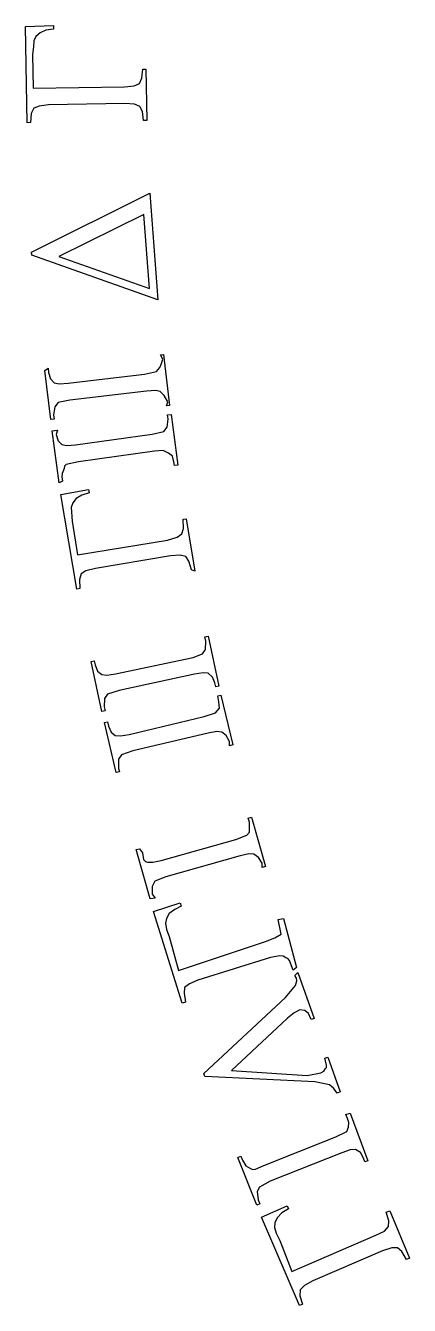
# Model space of a CAD drawing. Extents: x 0 to 660, y 0 to 661.
# Drawn here: x 0 to 40.5, y 195.2 to 330.1 of the extents above; entities that cross this region are included whole.
import ezdxf

# ---------------------------------------------------------------- set-up
doc = ezdxf.new("R2010")
doc.units = 0

msp = doc.modelspace()

# ---------------------------------------------------------------- linework, layer by layer
at = {"layer": 'Layer 1'}
for p, q in [((0.049477, 329.997), (2.9972, 330.091)), ((0.213518, 319.84), (0.049477, 329.997)), ((1.57691, 329.324), (1.142535, 328.93425)), ((2.20037, 329.6015), (1.57691, 329.324)), ((3.00302, 329.729), (2.20037, 329.6015)), ((2.9972, 330.091), (3.00302, 329.729)), ((3.00302, 329.729), (3.00302, 329.729)), ((0.884632, 327.861375), (0.786076, 327.032)), ((0.906991, 328.471), (0.884632, 327.861375)), ((1.142535, 328.93425), (0.906991, 328.471)), ((0.786076, 327.032), (0.843226, 323.498)), ((12.297162, 324.53575), (12.3933, 325.49)), ((12.3933, 325.49), (12.7373, 325.495)), ((12.7373, 325.495), (12.8251, 320.082)), ((10.4693, 323.654), (11.486512, 323.7505)), ((11.486512, 323.7505), (12.0454, 324)), ((12.0454, 324), (12.297162, 324.53575)), ((0.843226, 323.498), (10.4693, 323.654)), ((0.905403, 321.387), (0.653785, 320.80975)), ((1.464235, 321.607875), (0.905403, 321.387)), ((2.48126, 321.738), (1.464235, 321.607875)), ((10.4984, 321.868), (2.48126, 321.738)), ((11.518137, 321.8035), (10.4984, 321.868)), ((12.0848, 321.568), (11.518137, 321.8035)), ((12.381588, 321.0355), (12.0848, 321.568)), ((0.557741, 319.883), (0.213518, 319.84)), ((0.653785, 320.80975), (0.557741, 319.883)), ((12.4809, 320.077), (12.381588, 321.0355)), ((12.8251, 320.082), (12.4809, 320.077)), ((0.674157, 306.199), (13.1498, 312.434)), ((13.1498, 312.434), (13.9784, 301.189)), ((12.524, 310.195), (3.56049, 305.759)), ((13.0987, 302.374), (12.524, 310.195)), ((12.524, 310.195), (12.524, 310.195)), ((0.697441, 305.884), (0.674157, 306.199)), ((13.9784, 301.189), (0.697441, 305.884)), ((3.56049, 305.759), (13.0987, 302.374)), ((13.9784, 301.189), (13.9784, 301.189)), ((14.1875, 294.053), (14.385687, 294.48125)), ((14.2563, 295.372), (14.5978, 295.413)), ((14.5097, 294.92), (14.2563, 295.372)), ((14.385687, 294.48125), (14.5097, 294.92)), ((14.5978, 295.413), (15.2331, 290.046)), ((2.07221, 293.731), (2.41406, 293.971)), ((2.70721, 288.564), (2.07221, 293.731)), ((2.41406, 293.971), (2.4675, 293.519)), ((2.4675, 293.519), (2.659191, 292.869125)), ((2.4675, 293.519), (2.4675, 293.519)), ((2.659191, 292.869125), (3.05249, 292.454)), ((4.54024, 292.392), (12.5942, 293.349)), ((12.5942, 293.349), (13.8361, 293.618)), ((13.8361, 293.618), (14.1875, 294.053)), ((3.05249, 292.454), (3.58116, 292.340875)), ((3.58116, 292.340875), (4.54024, 292.392)), ((12.804, 291.576), (4.71222, 290.618)), ((13.781525, 291.629375), (12.804, 291.576)), ((14.2528, 291.523), (13.781525, 291.629375)), ((14.67135, 291.10525), (14.2528, 291.523)), ((3.47001, 290.349), (3.11785, 289.924)), ((4.71222, 290.618), (3.47001, 290.349)), ((15.0389, 290.449), (14.67135, 291.10525)), ((14.8913, 290.006), (15.0389, 290.449)), ((15.2331, 290.046), (14.8913, 290.006)), ((3.11785, 289.924), (2.99667, 289.048)), ((2.99667, 289.048), (3.04905, 288.604)), ((15.0116, 289.069), (15.412, 289.116)), ((15.0741, 288.618), (15.0116, 289.069)), ((15.412, 289.116), (16.0946, 283.763)), ((3.04905, 288.604), (2.70721, 288.564)), ((2.85882, 287.384), (3.42106, 287.432)), ((3.60097, 281.891), (2.85882, 287.384)), ((3.42106, 287.432), (3.26231, 286.98)), ((14.6267, 287.307), (14.9693, 287.748)), ((14.9693, 287.748), (15.0741, 288.618)), ((3.26231, 286.98), (3.466829, 286.334375)), ((3.26231, 286.98), (3.26231, 286.98)), ((3.466829, 286.334375), (3.8682, 285.928)), ((5.31918, 285.894), (13.3903, 287.013)), ((13.3903, 287.013), (14.6267, 287.307)), ((3.8682, 285.928), (4.39446, 285.824375)), ((4.39446, 285.824375), (5.31918, 285.894)), ((13.6355, 285.244), (5.63826, 284.125)), ((14.564463, 285.28975), (13.6355, 285.244)), ((15.1209, 285.01), (14.564463, 285.28975)), ((15.526238, 284.715625), (15.1209, 285.01)), ((15.6924, 284.11), (15.526238, 284.715625)), ((4.1222, 283.399), (3.893041, 282.876375)), ((4.150481, 283.661625), (4.1222, 283.399)), ((4.32778, 283.832), (4.150481, 283.661625)), ((5.63826, 284.125), (4.32778, 283.832)), ((15.7538, 283.716), (15.6924, 284.11)), ((16.0946, 283.763), (15.7538, 283.716)), ((3.94176, 282.078), (3.60097, 281.891)), ((3.893041, 282.876375), (3.88037, 282.521)), ((3.88037, 282.521), (3.94176, 282.078)), ((3.77639, 280.676), (6.67728, 281.207)), ((5.43983, 270.693), (3.77639, 280.676)), ((5.961916, 280.60375), (5.38665, 280.237)), ((6.73681, 280.849), (5.961916, 280.60375)), ((6.67728, 281.207), (6.73681, 280.849)), ((6.73681, 280.849), (6.73681, 280.849)), ((5.014938, 279.787375), (4.8506, 279.295)), ((4.8506, 279.295), (4.94453, 277.853)), ((5.38665, 280.237), (5.014938, 279.787375)), ((16.6521, 278.05), (16.9915, 278.107)), ((16.698587, 277.083625), (16.6521, 278.05)), ((16.9915, 278.107), (17.8816, 272.593)), ((4.94453, 277.853), (5.52555, 274.302)), ((16.529, 276.526), (16.698587, 277.083625)), ((5.52555, 274.302), (15.022, 275.84)), ((15.022, 275.84), (16.013512, 276.18225)), ((16.013512, 276.18225), (16.529, 276.526)), ((15.3157, 274.188), (7.40647, 272.869)), ((16.347963, 274.27475), (15.3157, 274.188)), ((16.9288, 274.126), (16.347963, 274.27475)), ((17.274075, 273.63925), (16.9288, 274.126)), ((6.415311, 272.621625), (5.9002, 272.288)), ((7.40647, 272.869), (6.415311, 272.621625)), ((17.5421, 272.71), (17.274075, 273.63925)), ((17.8816, 272.593), (17.5421, 272.71)), ((5.9002, 272.288), (5.731729, 271.715875)), ((5.731729, 271.715875), (5.77955, 270.75)), ((5.77955, 270.75), (5.43983, 270.693)), ((18.9494, 265.66), (19.2857, 265.733)), ((19.0457, 265.214), (18.9494, 265.66)), ((19.0061, 264.34), (19.0457, 265.214)), ((19.2857, 265.733), (20.4269, 260.45)), ((6.95695, 263.07), (7.29349, 263.142)), ((8.09783, 257.787), (6.95695, 263.07)), ((7.29349, 263.142), (7.38954, 262.697)), ((9.52208, 261.768), (17.7032, 263.488)), ((17.7032, 263.488), (18.6976, 263.874)), ((18.6976, 263.874), (19.0061, 264.34)), ((7.38954, 262.697), (7.641917, 262.037125)), ((7.38954, 262.697), (7.38954, 262.697)), ((7.641917, 262.037125), (8.07269, 261.693)), ((8.6051, 261.62925), (9.52208, 261.768)), ((17.8636, 261.743), (9.89911, 260.022)), ((18.78025, 261.856625), (17.8636, 261.743)), ((19.3111, 261.827), (18.78025, 261.856625)), ((19.742325, 261.4045), (19.3111, 261.827)), ((8.07269, 261.693), (8.6051, 261.62925)), ((19.9961, 260.814), (19.742325, 261.4045)), ((20.0903, 260.378), (19.9961, 260.814)), ((20.4269, 260.45), (20.0903, 260.378)), ((8.37749, 259.18), (8.34019, 258.296)), ((8.68811, 259.637), (8.37749, 259.18)), ((9.89911, 260.022), (8.68811, 259.637)), ((20.3001, 259.451), (20.6351, 259.531)), ((20.4054, 258.827), (20.3001, 259.451)), ((20.6351, 259.531), (21.8821, 254.272)), ((8.43438, 257.86), (8.09783, 257.787)), ((8.34019, 258.296), (8.43438, 257.86)), ((18.8814, 257.251), (20.0842, 257.66)), ((20.0842, 257.66), (20.4787, 258.133)), ((20.4787, 258.133), (20.4054, 258.827)), ((8.36215, 256.62), (8.69711, 256.7)), ((9.60913, 251.362), (8.36215, 256.62)), ((8.69711, 256.7), (8.80241, 256.256)), ((10.9529, 255.37), (18.8814, 257.251)), ((8.80241, 256.256), (9.067195, 255.63275)), ((8.80241, 256.256), (8.80241, 256.256)), ((9.067195, 255.63275), (9.50541, 255.266)), ((9.50541, 255.266), (10.039079, 255.213375)), ((10.039079, 255.213375), (10.9529, 255.37)), ((19.2934, 255.513), (11.3652, 253.633)), ((20.206975, 255.67225), (19.2934, 255.513)), ((20.7388, 255.626), (20.206975, 255.67225)), ((21.192225, 255.257), (20.7388, 255.626)), ((21.5609, 254.627), (21.192225, 255.257)), ((11.3652, 253.633), (10.1621, 253.223)), ((21.5471, 254.193), (21.5609, 254.627)), ((21.8821, 254.272), (21.5471, 254.193)), ((9.86074, 252.76), (9.84116, 251.797)), ((10.1621, 253.223), (9.86074, 252.76)), ((9.94409, 251.441), (9.60913, 251.362)), ((9.84116, 251.797), (9.94409, 251.441)), ((23.5262, 246.565), (23.8574, 246.659)), ((23.65, 246.127), (23.5262, 246.565)), ((23.6648, 245.087), (23.65, 246.127)), ((23.8574, 246.659), (25.3248, 241.458)), ((14.3592, 242.095), (22.2014, 244.307)), ((22.2014, 244.307), (23.386, 244.767)), ((23.386, 244.767), (23.6648, 245.087)), ((11.7181, 243.234), (12.0494, 243.328)), ((13.1852, 238.033), (11.7181, 243.234)), ((12.0494, 243.328), (12.3825, 242.889)), ((12.3825, 242.889), (12.4901, 242.207375)), ((12.3825, 242.889), (12.3825, 242.889)), ((12.4901, 242.207375), (12.673509, 241.991672)), ((12.673509, 241.991672), (12.9172, 241.93)), ((12.9172, 241.93), (13.452575, 241.89925)), ((13.452575, 241.89925), (14.3592, 242.095)), ((22.6861, 242.588), (14.8439, 240.376)), ((23.592213, 242.785625), (22.6861, 242.588)), ((24.1255, 242.762), (23.592213, 242.785625)), ((24.595912, 242.39125), (24.1255, 242.762)), ((25.0031, 241.794), (24.595912, 242.39125)), ((24.9936, 241.364), (25.0031, 241.794)), ((14.8439, 240.376), (13.6594, 239.916)), ((25.3248, 241.458), (24.9936, 241.364)), ((13.6594, 239.916), (13.3778, 239.364)), ((13.3778, 239.364), (13.3953, 238.556)), ((13.7213, 238.126), (13.1852, 238.033)), ((13.3953, 238.556), (13.7213, 238.126)), ((13.5472, 236.705), (16.3481, 237.628)), ((16.3481, 237.628), (16.4563, 237.281)), ((16.5624, 227.044), (13.5472, 236.705)), ((15.2024, 236.491), (14.895775, 235.994125)), ((15.79095, 236.932875), (15.2024, 236.491)), ((16.4563, 237.281), (15.79095, 236.932875)), ((16.4563, 237.281), (16.4563, 237.281)), ((14.895775, 235.994125), (14.8005, 235.483)), ((14.8005, 235.483), (14.889525, 234.802625)), ((14.889525, 234.802625), (15.1791, 234.069)), ((26.6612, 235.867), (27.2256, 235.97)), ((26.9769, 234.34), (26.6612, 235.867)), ((27.2256, 235.97), (28.6027, 230.802)), ((15.1791, 234.069), (16.1872, 230.485)), ((16.1872, 230.485), (25.3344, 233.563)), ((25.3344, 233.563), (26.311312, 233.9425)), ((26.311312, 233.9425), (26.9769, 234.34)), ((26.862975, 232.05825), (25.8664, 231.858)), ((27.216316, 232.002), (26.862975, 232.05825)), ((25.8664, 231.858), (18.2123, 229.469)), ((27.473, 231.816), (27.216316, 232.002)), ((27.6792, 231.768563), (27.473, 231.816)), ((27.8815, 231.537), (27.6792, 231.768563)), ((28.2741, 230.535), (27.8815, 231.537)), ((28.6027, 230.802), (28.2741, 230.535)), ((18.2123, 229.469), (17.31535, 229.08775)), ((28.4197, 229.977), (28.744, 230.283)), ((28.601802, 229.699484), (28.4197, 229.977)), ((28.4966, 228.911), (28.640512, 229.417375)), ((28.640512, 229.417375), (28.601802, 229.699484)), ((28.744, 230.283), (30.4686, 225.437)), ((16.8, 228.687), (16.755087, 228.096625)), ((16.755087, 228.096625), (16.891, 227.147)), ((17.31535, 229.08775), (16.8, 228.687)), ((27.4346, 227.664), (28.4966, 228.911)), ((28.4966, 228.911), (28.4966, 228.911)), ((16.891, 227.147), (16.5624, 227.044)), ((18.841, 219.63), (27.4346, 227.664)), ((27.6555, 225.462), (21.7646, 219.959)), ((28.3741, 226.0355), (27.6555, 225.462)), ((28.9718, 226.342), (28.3741, 226.0355)), ((29.482, 226.295), (28.9718, 226.342)), ((29.88405, 225.9685), (29.482, 226.295)), ((30.1445, 225.321), (29.88405, 225.9685)), ((30.4686, 225.437), (30.1445, 225.321)), ((31.5946, 221.246), (31.9188, 221.361)), ((31.772163, 220.513375), (31.5946, 221.246)), ((31.9188, 221.361), (33.2224, 217.699)), ((21.7646, 219.959), (29.718, 219.42)), ((31.1843, 219.708), (31.492275, 219.8865)), ((31.492275, 219.8865), (31.6798, 220.161)), ((31.6798, 220.161), (31.778495, 220.259797)), ((31.778495, 220.259797), (31.772163, 220.513375)), ((18.9563, 219.306), (18.841, 219.63)), ((30.5445, 218.76), (18.9563, 219.306)), ((29.718, 219.42), (31.1843, 219.708)), ((32.0921, 218.461), (30.5445, 218.76)), ((32.52415, 218.088375), (32.0921, 218.461)), ((32.8983, 217.583), (32.52415, 218.088375)), ((33.2224, 217.699), (32.8983, 217.583)), ((33.8248, 215.335), (34.2635, 215.462)), ((33.9934, 214.911), (33.8248, 215.335)), ((34.129475, 214.47925), (33.9934, 214.911)), ((34.2635, 215.462), (36.1452, 210.442)), ((32.7421, 212.951), (33.9275, 213.531)), ((33.9275, 213.531), (34.0995, 213.983)), ((34.0995, 213.983), (34.129475, 214.47925)), ((25.1727, 209.934), (32.7421, 212.951)), ((22.4276, 210.792), (22.7473, 210.92)), ((24.4284, 205.772), (22.4276, 210.792)), ((22.7473, 210.92), (22.9161, 210.496)), ((22.9161, 210.496), (23.26905, 209.9185)), ((22.9161, 210.496), (22.9161, 210.496)), ((33.4033, 211.291), (25.8341, 208.275)), ((34.28385, 211.58225), (33.4033, 211.291)), ((34.8167, 211.614), (34.28385, 211.58225)), ((35.349412, 211.31325), (34.8167, 211.614)), ((35.6602, 210.729), (35.349412, 211.31325)), ((35.8256, 210.314), (35.6602, 210.729)), ((36.1452, 210.442), (35.8256, 210.314)), ((23.26905, 209.9185), (23.7561, 209.62)), ((23.7561, 209.62), (23.980636, 209.511141)), ((23.980636, 209.511141), (24.291563, 209.566625)), ((24.291563, 209.566625), (25.1727, 209.934)), ((25.8341, 208.275), (24.7036, 207.651)), ((24.7036, 207.651), (24.4734, 207.192)), ((24.4734, 207.192), (24.5827, 206.314)), ((24.748, 205.899), (24.4284, 205.772)), ((24.5827, 206.314), (24.748, 205.899)), ((24.9261, 204.49), (27.6156, 205.699)), ((27.7593, 205.366), (27.0655, 204.943125)), ((27.6156, 205.699), (27.7593, 205.366)), ((27.7593, 205.366), (27.7593, 205.366)), ((38.056, 205.022), (38.4413, 205.158)), ((38.4413, 205.158), (40.514, 200.186)), ((28.93, 195.196), (24.9261, 204.49)), ((26.341338, 203.923375), (26.2998, 203.406)), ((26.5946, 204.449), (26.341338, 203.923375)), ((27.0655, 204.943125), (26.5946, 204.449)), ((38.33045, 204.103125), (38.056, 205.022)), ((38.3013, 203.512), (38.33045, 204.103125)), ((26.2998, 203.406), (26.455625, 202.8045)), ((26.455625, 202.8045), (26.8525, 202.029)), ((28.1344, 198.783), (36.976, 202.592)), ((36.976, 202.592), (37.879737, 203.014875)), ((37.879737, 203.014875), (38.3013, 203.512)), ((26.8525, 202.029), (28.1344, 198.783)), ((38.650375, 201.279625), (37.6827, 200.952)), ((39.2639, 201.278), (38.650375, 201.279625)), ((39.715587, 200.887875), (39.2639, 201.278)), ((37.6827, 200.952), (30.3188, 197.779)), ((40.1981, 200.05), (39.715587, 200.887875)), ((40.514, 200.186), (40.1981, 200.05)), ((29.45145, 197.301125), (28.9954, 196.854)), ((30.3188, 197.779), (29.45145, 197.301125)), ((28.9954, 196.854), (28.968775, 196.190875)), ((28.968775, 196.190875), (29.2462, 195.332)), ((29.2462, 195.332), (28.93, 195.196))]:
    msp.add_line(p, q, dxfattribs=at)

doc.saveas('drawing.dxf')
